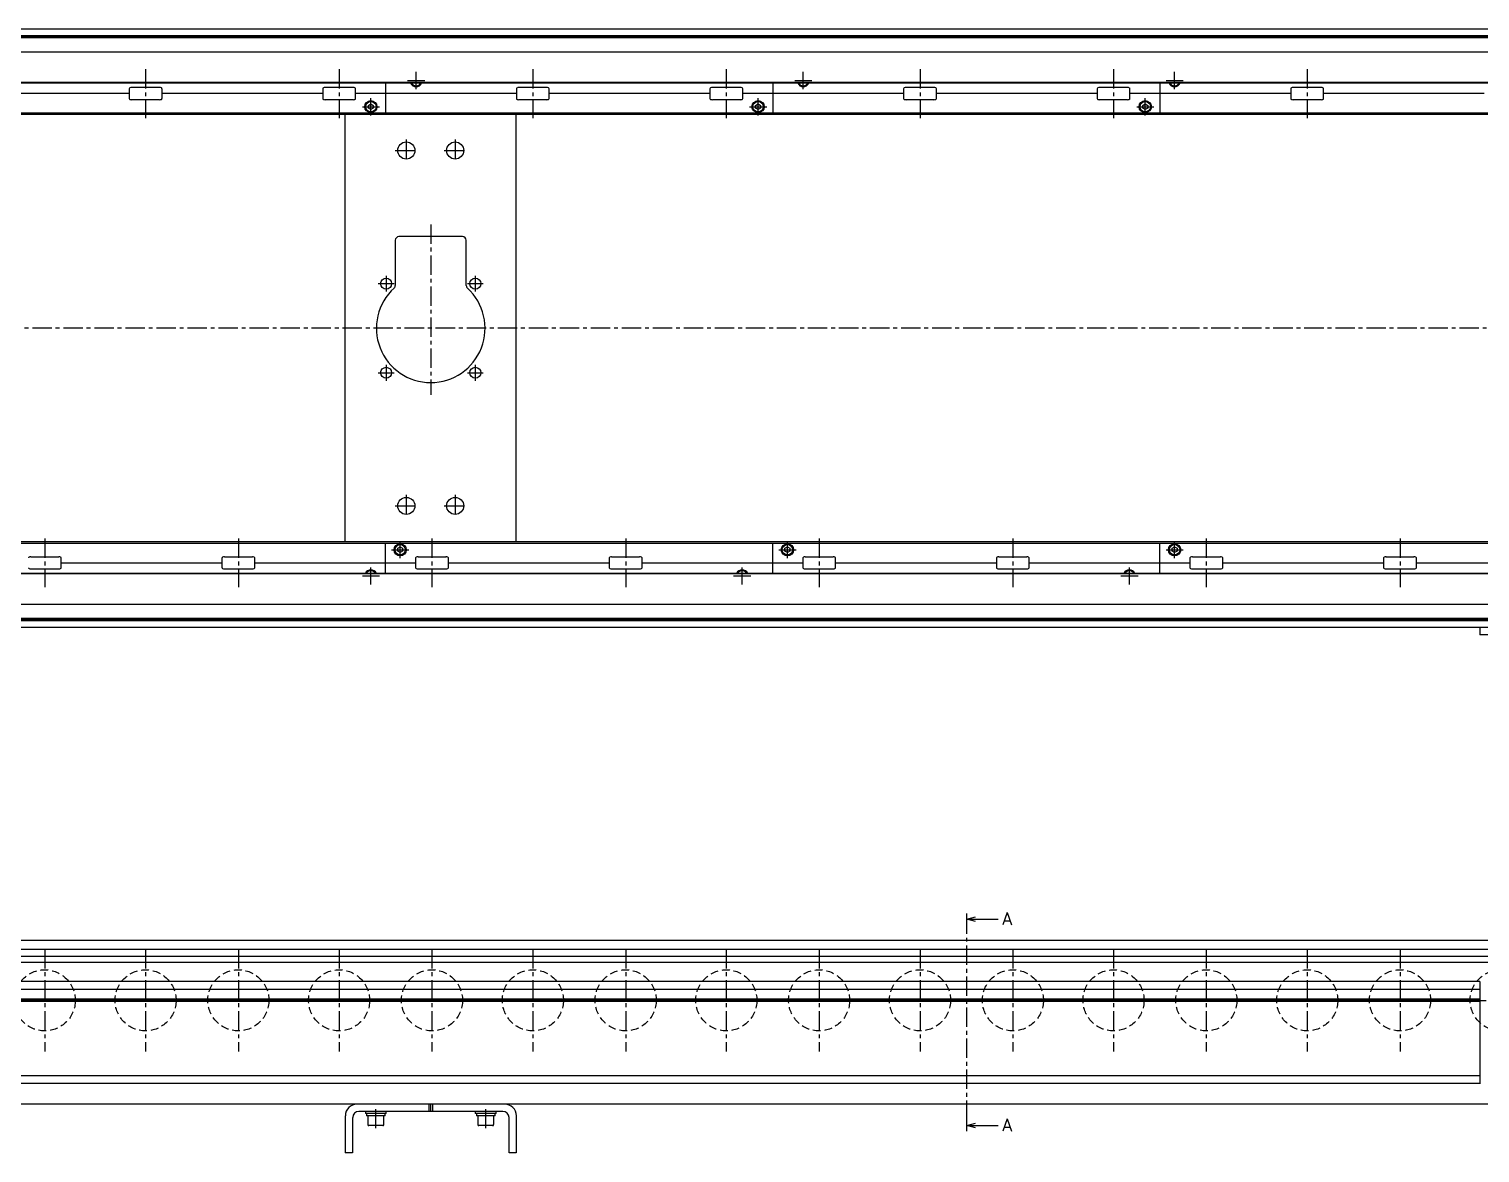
# Model space of a CAD drawing. Extents: x -10 to 4133, y -8 to 1001.
# Drawn here: x 2060 to 3248, y 28 to 948 of the extents above; entities that cross this region are included whole.
import ezdxf

# ---------------------------------------------------------------- set-up
doc = ezdxf.new("R2010")
doc.units = 0
doc.header["$LTSCALE"] = 0.5
doc.linetypes.add('CENTER', pattern=[50.8, 31.75, -6.35, 6.35, -6.35])
doc.linetypes.add('DASHED', pattern=[19.05, 12.7, -6.35])
for name, color, linetype in [('MSM_CENTER', 1, 'CENTER'), ('MSM_CONTINUOUS', 7, 'CONTINUOUS'), ('MSM_DASHED', 4, 'DASHED'), ('MSM_PART_NUMBER', 7, 'CONTINUOUS')]:
    doc.layers.add(name, color=color, linetype=linetype)
doc.styles.get("Standard").update_dxf_attribs({"font": 'txt.shx', "height": 10, "bigfont": 'bigfont.shx'})

# ---------------------------------------------------------------- blocks, each defined once
blk = doc.blocks.new('*U88')
at = {"layer": 'MSM_PART_NUMBER'}
blk.add_text('A', height=10, dxfattribs=at).set_placement((2857.3, 214.9))
blk = doc.blocks.new('*U89')
at = {"layer": 'MSM_PART_NUMBER'}
blk.add_text('A', height=10, dxfattribs=at).set_placement((2857.3, 45.9))

msp = doc.modelspace()

# ---------------------------------------------------------------- linework, layer by layer
at = {"layer": 'MSM_CENTER'}
for p, q in [((2155.7, 915.5), (2155.7, 875.5)), ((2314.2, 915.5), (2314.2, 875.5)), ((2472.8, 915.5), (2472.8, 875.5)), ((2631.2, 915.5), (2631.2, 875.5)), ((2789.8, 915.5), (2789.8, 875.5)), ((2948.2, 915.5), (2948.2, 875.5)), ((3106.8, 915.5), (3106.8, 875.5)), ((2370.2, 906.2), (2384.3, 906.2)), ((2377.2, 899.2), (2377.2, 913.3)), ((2687.3, 906.2), (2701.3, 906.2)), ((2694.2, 899.2), (2694.2, 913.3)), ((2991.2, 906.2), (3005.2, 906.2)), ((2998.2, 899.2), (2998.2, 913.3)), ((2340.2, 877.7), (2340.2, 891.8)), ((2657.2, 877.7), (2657.2, 891.8)), ((2974.2, 877.7), (2974.2, 891.8)), ((2333.2, 884.8), (2347.2, 884.8)), ((2650.2, 884.8), (2664.3, 884.8)), ((2967.2, 884.8), (2981.3, 884.8)), ((2369.2, 857.9), (2369.2, 839.9)), ((2409.2, 857.9), (2409.2, 839.9)), ((2360.2, 848.9), (2378.2, 848.9)), ((2400.2, 848.9), (2418.2, 848.9)), ((2389.2, 788.4), (2389.2, 648.9)), ((2346.2, 739.9), (2359.2, 739.9)), ((2352.7, 746.4), (2352.7, 733.4)), ((2419.2, 739.9), (2432.2, 739.9)), ((2425.7, 746.4), (2425.7, 733.4)), ((3475.9, 703.4), (359.7, 703.4)), ((2346.2, 666.9), (2359.2, 666.9)), ((2352.7, 673.4), (2352.7, 660.4)), ((2419.2, 666.9), (2432.2, 666.9)), ((2425.7, 673.4), (2425.7, 660.4)), ((2369.2, 566.9), (2369.2, 548.9)), ((2409.2, 566.9), (2409.2, 548.9)), ((2360.2, 557.9), (2378.2, 557.9)), ((2400.2, 557.9), (2418.2, 557.9)), ((2073.2, 531.3), (2073.2, 491.3)), ((2231.7, 531.3), (2231.7, 491.3)), ((2364.2, 515), (2364.2, 529)), ((2390.2, 531.3), (2390.2, 491.3)), ((2548.8, 531.3), (2548.8, 491.3)), ((2681.2, 515), (2681.2, 529)), ((2707.2, 531.3), (2707.2, 491.3)), ((2865.8, 531.3), (2865.8, 491.3)), ((2998.2, 515), (2998.2, 529)), ((3024.2, 531.3), (3024.2, 491.3)), ((3182.8, 531.3), (3182.8, 491.3)), ((2357.2, 522), (2371.2, 522)), ((2674.2, 522), (2688.3, 522)), ((2991.2, 522), (3005.2, 522)), ((2333.2, 500.5), (2347.2, 500.5)), ((2340.2, 493.5), (2340.2, 507.5)), ((2637.2, 500.5), (2651.2, 500.5)), ((2644.2, 493.5), (2644.2, 507.5)), ((2954.2, 500.5), (2968.3, 500.5)), ((2961.2, 493.5), (2961.2, 507.5)), ((2828.2, 55), (2828.2, 215)), ((2073.2, 195), (2073.2, 111)), ((2155.7, 195), (2155.7, 111)), ((2231.7, 195), (2231.7, 111)), ((2314.2, 195), (2314.2, 111)), ((2390.2, 195), (2390.2, 111)), ((2472.8, 195), (2472.8, 111)), ((2548.8, 195), (2548.8, 111)), ((2631.2, 195), (2631.2, 111)), ((2707.2, 195), (2707.2, 111)), ((2789.8, 195), (2789.8, 111)), ((2865.8, 195), (2865.8, 111)), ((2948.2, 195), (2948.2, 111)), ((3024.2, 195), (3024.2, 111)), ((3106.8, 195), (3106.8, 111)), ((3182.8, 195), (3182.8, 111)), ((367.2, 153), (3466.3, 153)), ((2344.3, 48.4), (2344.3, 64)), ((2434.3, 48.4), (2434.3, 64))]:
    msp.add_line(p, q, dxfattribs=at)
at = {"layer": 'MSM_CONTINUOUS'}
for p, q in [((3465.8, 948.4), (370.6, 948.4)), ((3464.2, 948.3), (372.2, 948.3)), ((3439.6, 942.9), (396.9, 942.9)), ((3439.6, 941.2), (396.9, 941.2)), ((3439.5, 942), (397, 942)), ((3464.2, 929.5), (372.2, 929.5)), ((3464.2, 904.1), (372.2, 904.1)), ((3464.2, 904.5), (422.2, 904.5)), ((2352.2, 904.1), (2352.2, 879.4)), ((2377.2, 903.9), (2376.9, 904.1)), ((2377.6, 904.1), (2377.2, 903.9)), ((2669.2, 904.1), (2669.2, 879.4)), ((2694.2, 903.9), (2693.9, 904.1)), ((2694.6, 904.1), (2694.2, 903.9)), ((2986.2, 904.1), (2986.2, 879.4)), ((2998.2, 903.9), (2997.9, 904.1)), ((2998.6, 904.1), (2998.2, 903.9)), ((2142.3, 895.5), (2010.7, 895.5)), ((2142.3, 899.5), (2142.3, 891.5)), ((2167.2, 900.5), (2144.3, 900.5)), ((2169.2, 891.5), (2169.2, 899.5)), ((2300.8, 895.5), (2169.2, 895.5)), ((2300.8, 899.5), (2300.8, 891.5)), ((2325.7, 900.5), (2302.8, 900.5)), ((2327.7, 891.5), (2327.7, 899.5)), ((2459.3, 895.5), (2327.7, 895.5)), ((2459.3, 899.5), (2459.3, 891.5)), ((2484.2, 900.5), (2461.3, 900.5)), ((2486.2, 891.5), (2486.2, 899.5)), ((2617.8, 895.5), (2486.2, 895.5)), ((2617.8, 899.5), (2617.8, 891.5)), ((2642.7, 900.5), (2619.8, 900.5)), ((2644.7, 891.5), (2644.7, 899.5)), ((2776.3, 895.5), (2644.7, 895.5)), ((2776.3, 899.5), (2776.3, 891.5)), ((2801.2, 900.5), (2778.3, 900.5)), ((2803.2, 891.5), (2803.2, 899.5)), ((2934.8, 895.5), (2803.2, 895.5)), ((2934.8, 899.5), (2934.8, 891.5)), ((2959.7, 900.5), (2936.8, 900.5)), ((2961.7, 891.5), (2961.7, 899.5)), ((3093.3, 895.5), (2961.7, 895.5)), ((3093.3, 899.5), (3093.3, 891.5)), ((3118.2, 900.5), (3095.3, 900.5)), ((3120.2, 891.5), (3120.2, 899.5)), ((3251.8, 895.5), (3120.2, 895.5)), ((3461.8, 879.4), (450.2, 879.4)), ((2167.2, 890.5), (2144.3, 890.5)), ((2325.7, 890.5), (2302.8, 890.5)), ((2338.2, 885.9), (2340.2, 887.1)), ((2338.2, 883.6), (2338.2, 885.9)), ((2340.2, 882.4), (2338.2, 883.6)), ((2340.2, 887.1), (2342.2, 885.9)), ((2342.2, 883.6), (2340.2, 882.4)), ((2342.2, 885.9), (2342.2, 883.6)), ((2484.2, 890.5), (2461.3, 890.5)), ((2642.7, 890.5), (2619.8, 890.5)), ((2655.2, 885.9), (2657.2, 887.1)), ((2655.2, 883.6), (2655.2, 885.9)), ((2657.2, 882.4), (2655.2, 883.6)), ((2657.2, 887.1), (2659.2, 885.9)), ((2659.2, 883.6), (2657.2, 882.4)), ((2659.2, 885.9), (2659.2, 883.6)), ((2801.2, 890.5), (2778.3, 890.5)), ((2959.7, 890.5), (2936.8, 890.5)), ((2972.2, 885.9), (2974.2, 887.1)), ((2972.2, 883.6), (2972.2, 885.9)), ((2974.2, 882.4), (2972.2, 883.6)), ((2974.2, 887.1), (2976.2, 885.9)), ((2976.2, 883.6), (2974.2, 882.4)), ((2976.2, 885.9), (2976.2, 883.6)), ((3118.2, 890.5), (3095.3, 890.5)), ((3465.8, 878.4), (450.2, 878.4)), ((2319.2, 528.4), (2319.2, 878.4)), ((2459.2, 528.4), (2459.2, 878.4)), ((2360.2, 775.4), (2360.2, 738.5)), ((2415.2, 778.4), (2363.2, 778.4)), ((2418.2, 738.5), (2418.2, 775.4)), ((3465.8, 528.4), (450.2, 528.4)), ((450.2, 527.4), (3461.8, 527.4)), ((2352.2, 502.6), (2352.2, 527.4)), ((2362.2, 523.2), (2364.2, 524.4)), ((2362.2, 520.9), (2362.2, 523.2)), ((2364.2, 524.4), (2366.2, 523.2)), ((2366.2, 523.2), (2366.2, 520.9)), ((2669.2, 502.6), (2669.2, 527.4)), ((2679.2, 523.2), (2681.2, 524.4)), ((2679.2, 520.9), (2679.2, 523.2)), ((2681.2, 524.4), (2683.2, 523.2)), ((2683.2, 523.2), (2683.2, 520.9)), ((2986.2, 502.6), (2986.2, 527.4)), ((2996.2, 523.2), (2998.2, 524.4)), ((2996.2, 520.9), (2996.2, 523.2)), ((2998.2, 524.4), (3000.2, 523.2)), ((3000.2, 523.2), (3000.2, 520.9)), ((2061.8, 516.3), (2084.7, 516.3)), ((2086.7, 507.3), (2086.7, 515.3)), ((2086.7, 511.3), (2218.3, 511.3)), ((2218.3, 515.3), (2218.3, 507.3)), ((2220.3, 516.3), (2243.2, 516.3)), ((2245.2, 507.3), (2245.2, 515.3)), ((2245.2, 511.3), (2376.8, 511.3)), ((2364.2, 519.7), (2362.2, 520.9)), ((2366.2, 520.9), (2364.2, 519.7)), ((2376.8, 515.3), (2376.8, 507.3)), ((2378.8, 516.3), (2401.7, 516.3)), ((2403.7, 507.3), (2403.7, 515.3)), ((2403.7, 511.3), (2535.3, 511.3)), ((2535.3, 515.3), (2535.3, 507.3)), ((2537.3, 516.3), (2560.2, 516.3)), ((2562.2, 507.3), (2562.2, 515.3)), ((2562.2, 511.3), (2693.8, 511.3)), ((2681.2, 519.7), (2679.2, 520.9)), ((2683.2, 520.9), (2681.2, 519.7)), ((2693.8, 515.3), (2693.8, 507.3)), ((2695.8, 516.3), (2718.7, 516.3)), ((2720.7, 507.3), (2720.7, 515.3)), ((2720.7, 511.3), (2852.3, 511.3)), ((2852.3, 515.3), (2852.3, 507.3)), ((2854.3, 516.3), (2877.2, 516.3)), ((2879.2, 507.3), (2879.2, 515.3)), ((2879.2, 511.3), (3010.8, 511.3)), ((2998.2, 519.7), (2996.2, 520.9)), ((3000.2, 520.9), (2998.2, 519.7)), ((3010.8, 515.3), (3010.8, 507.3)), ((3012.8, 516.3), (3035.7, 516.3)), ((3037.7, 507.3), (3037.7, 515.3)), ((3037.7, 511.3), (3169.3, 511.3)), ((3169.3, 515.3), (3169.3, 507.3)), ((3171.3, 516.3), (3194.2, 516.3)), ((3196.2, 507.3), (3196.2, 515.3)), ((3196.2, 511.3), (3327.8, 511.3)), ((3464.2, 502.6), (372.2, 502.6)), ((3464.2, 502.2), (422.2, 502.2)), ((2061.8, 506.3), (2084.7, 506.3)), ((2220.3, 506.3), (2243.2, 506.3)), ((2339.9, 502.6), (2340.2, 502.9)), ((2340.2, 502.9), (2340.6, 502.6)), ((2378.8, 506.3), (2401.7, 506.3)), ((2537.3, 506.3), (2560.2, 506.3)), ((2643.9, 502.6), (2644.2, 502.9)), ((2644.2, 502.9), (2644.6, 502.6)), ((2695.8, 506.3), (2718.7, 506.3)), ((2854.3, 506.3), (2877.2, 506.3)), ((2960.9, 502.6), (2961.2, 502.9)), ((2961.2, 502.9), (2961.6, 502.6)), ((3012.8, 506.3), (3035.7, 506.3)), ((3171.3, 506.3), (3194.2, 506.3)), ((3464.2, 477.2), (372.2, 477.2)), ((3439.6, 465.6), (396.9, 465.6)), ((3439.6, 463.9), (396.9, 463.9)), ((3439.5, 464.7), (397, 464.7)), ((3465.8, 458.4), (370.6, 458.4)), ((3464.2, 458.4), (372.2, 458.4)), ((3248.2, 458.4), (3248.2, 452.4)), ((3298.2, 452.4), (3248.2, 452.4)), ((2828.2, 215), (2828.2, 224)), ((2828.2, 219.5), (2835.2, 221.4)), ((2828.2, 219.5), (2853.9, 219.5)), ((2835.2, 217.6), (2828.2, 219.5)), ((3464.2, 202), (372.2, 202)), ((3464.2, 194.6), (674.4, 194.6)), ((3348.2, 189), (676.7, 189)), ((3348.2, 184), (678.6, 184)), ((3248.2, 168.3), (667.2, 168.3)), ((3248.2, 168.5), (3248.2, 84.5)), ((3248.2, 161.8), (682.2, 161.8)), ((3248.2, 153.9), (682.2, 153.9)), ((3248.2, 153), (682.2, 153)), ((3248.2, 152.1), (682.2, 152.1)), ((3248.2, 84.8), (679.7, 84.8)), ((3248.2, 91.3), (682.2, 91.3)), ((3465.8, 68), (472.2, 68)), ((2448.3, 62), (2330.3, 62)), ((2335.8, 62), (2335.8, 60.4)), ((2352.7, 60.4), (2335.8, 60.4)), ((2336.6, 60.4), (2336.6, 58.4)), ((2351.9, 58.4), (2351.9, 60.4)), ((2352.7, 60.4), (2352.7, 62)), ((2387.8, 62), (2387.8, 68)), ((2389.2, 62), (2389.2, 68)), ((2390.8, 62), (2390.8, 68)), ((2425.7, 62), (2425.7, 60.4)), ((2442.8, 60.4), (2425.7, 60.4)), ((2426.6, 60.4), (2426.6, 58.4)), ((2441.9, 58.4), (2441.9, 60.4)), ((2442.8, 60.4), (2442.8, 62)), ((2319.2, 58.5), (2319.2, 28)), ((2325.2, 57), (2325.2, 28)), ((2351.9, 58.4), (2336.6, 58.4)), ((2337.8, 58.4), (2337.8, 51.2)), ((2349.9, 50.4), (2338.6, 50.4)), ((2350.8, 51.2), (2350.8, 58.4)), ((2441.9, 58.4), (2426.6, 58.4)), ((2427.8, 58.4), (2427.8, 51.2)), ((2439.9, 50.4), (2428.6, 50.4)), ((2440.8, 51.2), (2440.8, 58.4)), ((2453.3, 28), (2453.3, 57)), ((2459.2, 58.5), (2459.2, 28)), ((2828.2, 46), (2828.2, 55)), ((2828.2, 50.5), (2835.2, 52.4)), ((2835.2, 48.6), (2828.2, 50.5)), ((2828.2, 50.5), (2853.9, 50.5)), ((2325.2, 28), (2319.2, 28)), ((2459.2, 28), (2453.3, 28))]:
    msp.add_line(p, q, dxfattribs=at)
for centre, radius in [((2340.2, 884.8), 5), ((2340.2, 884.8), 4.25), ((2657.2, 884.8), 5), ((2657.2, 884.8), 4.25), ((2974.2, 884.8), 5), ((2974.2, 884.8), 4.25), ((2369.2, 848.9), 7), ((2409.2, 848.9), 7), ((2352.7, 739.9), 4.5), ((2425.7, 739.9), 4.5), ((2352.7, 666.9), 4.5), ((2425.7, 666.9), 4.5), ((2369.2, 557.9), 7), ((2409.2, 557.9), 7), ((2364.2, 522), 5), ((2364.2, 522), 4.25), ((2681.2, 522), 5), ((2681.2, 522), 4.25), ((2998.2, 522), 5), ((2998.2, 522), 4.25)]:
    msp.add_circle(centre, radius, dxfattribs=at)
for centre, radius, start, end in [((2377.2, 906.2), 5, 204.8346, 335.1654), ((2377.2, 906.2), 4.25, 209.6116, 330.3884), ((2694.2, 906.2), 5, 204.8346, 335.1654), ((2694.2, 906.2), 4.25, 209.6116, 330.3884), ((2998.2, 906.2), 5, 204.8346, 335.1654), ((2998.2, 906.2), 4.25, 209.6116, 330.3884), ((2143.2, 899.4), 0.882, 115.5328, 172.1027), ((2143.2, 891.6), 0.882, 187.8973, 244.4672), ((2144.3, 897.1), 3.41, 89.6687, 115.2454), ((2167.2, 897.1), 3.41, 64.7546, 90.3313), ((2168.3, 899.4), 0.882, 7.8973, 64.4672), ((2168.3, 891.6), 0.882, 295.5328, 352.1027), ((2301.7, 899.4), 0.882, 115.5328, 172.1027), ((2301.7, 891.6), 0.882, 187.8973, 244.4672), ((2302.8, 897.1), 3.41, 89.6687, 115.2454), ((2325.7, 897.1), 3.41, 64.7546, 90.3313), ((2326.8, 899.4), 0.882, 7.8973, 64.4672), ((2326.8, 891.6), 0.882, 295.5328, 352.1027), ((2460.2, 899.4), 0.882, 115.5328, 172.1027), ((2460.2, 891.6), 0.882, 187.8973, 244.4672), ((2461.3, 897.1), 3.41, 89.6687, 115.2454), ((2484.2, 897.1), 3.41, 64.7546, 90.3313), ((2485.3, 899.4), 0.882, 7.8973, 64.4672), ((2485.3, 891.6), 0.882, 295.5328, 352.1027), ((2618.7, 899.4), 0.882, 115.5328, 172.1027), ((2618.7, 891.6), 0.882, 187.8973, 244.4672), ((2619.8, 897.1), 3.41, 89.6687, 115.2454), ((2642.7, 897.1), 3.41, 64.7546, 90.3313), ((2643.8, 899.4), 0.882, 7.8973, 64.4672), ((2643.8, 891.6), 0.882, 295.5328, 352.1027), ((2777.2, 899.4), 0.882, 115.5328, 172.1027), ((2777.2, 891.6), 0.882, 187.8973, 244.4672), ((2778.3, 897.1), 3.41, 89.6687, 115.2454), ((2801.2, 897.1), 3.41, 64.7546, 90.3313), ((2802.3, 899.4), 0.882, 7.8973, 64.4672), ((2802.3, 891.6), 0.882, 295.5328, 352.1027), ((2935.7, 899.4), 0.882, 115.5328, 172.1027), ((2935.7, 891.6), 0.882, 187.8973, 244.4672), ((2936.8, 897.1), 3.41, 89.6687, 115.2454), ((2959.7, 897.1), 3.41, 64.7546, 90.3313), ((2960.8, 899.4), 0.882, 7.8973, 64.4672), ((2960.8, 891.6), 0.882, 295.5328, 352.1027), ((3094.2, 899.4), 0.882, 115.5328, 172.1027), ((3094.2, 891.6), 0.882, 187.8973, 244.4672), ((3095.3, 897.1), 3.41, 89.6687, 115.2454), ((3118.2, 897.1), 3.41, 64.7546, 90.3313), ((3119.3, 899.4), 0.882, 7.8973, 64.4672), ((3119.3, 891.6), 0.882, 295.5328, 352.1027), ((2144.3, 893.9), 3.41, 244.7546, 270.3313), ((2167.2, 893.9), 3.41, 269.6687, 295.2454), ((2302.8, 893.9), 3.41, 244.7546, 270.3313), ((2325.7, 893.9), 3.41, 269.6687, 295.2454), ((2461.3, 893.9), 3.41, 244.7546, 270.3313), ((2484.2, 893.9), 3.41, 269.6687, 295.2454), ((2619.8, 893.9), 3.41, 244.7546, 270.3313), ((2642.7, 893.9), 3.41, 269.6687, 295.2454), ((2778.3, 893.9), 3.41, 244.7546, 270.3313), ((2801.2, 893.9), 3.41, 269.6687, 295.2454), ((2936.8, 893.9), 3.41, 244.7546, 270.3313), ((2959.7, 893.9), 3.41, 269.6687, 295.2454), ((3095.3, 893.9), 3.41, 244.7546, 270.3313), ((3118.2, 893.9), 3.41, 269.6687, 295.2454), ((2363.2, 775.4), 3, 90, 180), ((2415.2, 775.4), 3, 0, 90), ((2357.2, 738.5), 3, 312.3521, 360), ((2421.3, 738.5), 3, 180, 227.6479), ((2389.2, 703.4), 44.5, 132.3521, 47.6479), ((2060.7, 515.2), 0.882, 115.5328, 172.1027), ((2061.8, 512.9), 3.41, 89.6687, 115.2454), ((2084.7, 512.9), 3.41, 64.7546, 90.3313), ((2085.8, 515.2), 0.882, 7.8973, 64.4672), ((2219.2, 515.2), 0.882, 115.5328, 172.1027), ((2220.3, 512.9), 3.41, 89.6687, 115.2454), ((2243.2, 512.9), 3.41, 64.7546, 90.3313), ((2244.3, 515.2), 0.882, 7.8973, 64.4672), ((2377.7, 515.2), 0.882, 115.5328, 172.1027), ((2378.8, 512.9), 3.41, 89.6687, 115.2454), ((2401.7, 512.9), 3.41, 64.7546, 90.3313), ((2402.8, 515.2), 0.882, 7.8973, 64.4672), ((2536.2, 515.2), 0.882, 115.5328, 172.1027), ((2537.3, 512.9), 3.41, 89.6687, 115.2454), ((2560.2, 512.9), 3.41, 64.7546, 90.3313), ((2561.3, 515.2), 0.882, 7.8973, 64.4672), ((2694.7, 515.2), 0.882, 115.5328, 172.1027), ((2695.8, 512.9), 3.41, 89.6687, 115.2454), ((2718.7, 512.9), 3.41, 64.7546, 90.3313), ((2719.8, 515.2), 0.882, 7.8973, 64.4672), ((2853.2, 515.2), 0.882, 115.5328, 172.1027), ((2854.3, 512.9), 3.41, 89.6687, 115.2454), ((2877.2, 512.9), 3.41, 64.7546, 90.3313), ((2878.3, 515.2), 0.882, 7.8973, 64.4672), ((3011.7, 515.2), 0.882, 115.5328, 172.1027), ((3012.8, 512.9), 3.41, 89.6687, 115.2454), ((3035.7, 512.9), 3.41, 64.7546, 90.3313), ((3036.8, 515.2), 0.882, 7.8973, 64.4672), ((3170.2, 515.2), 0.882, 115.5328, 172.1027), ((3171.3, 512.9), 3.41, 89.6687, 115.2454), ((3194.2, 512.9), 3.41, 64.7546, 90.3313), ((3195.3, 515.2), 0.882, 7.8973, 64.4672), ((2060.7, 507.4), 0.882, 187.8973, 244.4672), ((2061.8, 509.7), 3.41, 244.7546, 270.3313), ((2084.7, 509.7), 3.41, 269.6687, 295.2454), ((2085.8, 507.4), 0.882, 295.5328, 352.1027), ((2219.2, 507.4), 0.882, 187.8973, 244.4672), ((2220.3, 509.7), 3.41, 244.7546, 270.3313), ((2243.2, 509.7), 3.41, 269.6687, 295.2454), ((2244.3, 507.4), 0.882, 295.5328, 352.1027), ((2340.2, 500.5), 5, 24.8346, 155.1654), ((2340.2, 500.5), 4.25, 29.6116, 150.3884), ((2377.7, 507.4), 0.882, 187.8973, 244.4672), ((2378.8, 509.7), 3.41, 244.7546, 270.3313), ((2401.7, 509.7), 3.41, 269.6687, 295.2454), ((2402.8, 507.4), 0.882, 295.5328, 352.1027), ((2536.2, 507.4), 0.882, 187.8973, 244.4672), ((2537.3, 509.7), 3.41, 244.7546, 270.3313), ((2560.2, 509.7), 3.41, 269.6687, 295.2454), ((2561.3, 507.4), 0.882, 295.5328, 352.1027), ((2644.2, 500.5), 5, 24.8346, 155.1654), ((2644.2, 500.5), 4.25, 29.6116, 150.3884), ((2694.7, 507.4), 0.882, 187.8973, 244.4672), ((2695.8, 509.7), 3.41, 244.7546, 270.3313), ((2718.7, 509.7), 3.41, 269.6687, 295.2454), ((2719.8, 507.4), 0.882, 295.5328, 352.1027), ((2853.2, 507.4), 0.882, 187.8973, 244.4672), ((2854.3, 509.7), 3.41, 244.7546, 270.3313), ((2877.2, 509.7), 3.41, 269.6687, 295.2454), ((2878.3, 507.4), 0.882, 295.5328, 352.1027), ((2961.2, 500.5), 5, 24.8346, 155.1654), ((2961.2, 500.5), 4.25, 29.6116, 150.3884), ((3011.7, 507.4), 0.882, 187.8973, 244.4672), ((3012.8, 509.7), 3.41, 244.7546, 270.3313), ((3035.7, 509.7), 3.41, 269.6687, 295.2454), ((3036.8, 507.4), 0.882, 295.5328, 352.1027), ((3170.2, 507.4), 0.882, 187.8973, 244.4672), ((3171.3, 509.7), 3.41, 244.7546, 270.3313), ((3194.2, 509.7), 3.41, 269.6687, 295.2454), ((3195.3, 507.4), 0.882, 295.5328, 352.1027), ((2328.8, 58.5), 9.5, 90, 180), ((2330.3, 57), 5, 90, 180), ((2448.3, 57), 5, 0, 90), ((2449.8, 58.5), 9.5, 0, 90), ((2338.6, 51.2), 0.8, 180, 270), ((2349.9, 51.2), 0.8, 270, 0), ((2428.6, 51.2), 0.8, 180, 270), ((2439.9, 51.2), 0.8, 270, 0)]:
    msp.add_arc(centre, radius, start, end, dxfattribs=at)
at = {"layer": 'MSM_DASHED'}
for centre in [(2073.2, 153), (2155.7, 153), (2231.7, 153), (2314.2, 153), (2390.2, 153), (2472.8, 153), (2548.8, 153), (2631.2, 153), (2707.2, 153), (2789.8, 153), (2865.8, 153), (2948.2, 153), (3024.2, 153), (3106.8, 153), (3182.8, 153), (3265.2, 153)]:
    msp.add_circle(centre, 25, dxfattribs=at)

# ---------------------------------------------------------------- block references
at = {"layer": 'MSM_CONTINUOUS'}
for name in ['*U88', '*U89']:
    msp.add_blockref(name, (0, 0), dxfattribs=at)

doc.saveas('drawing.dxf')
